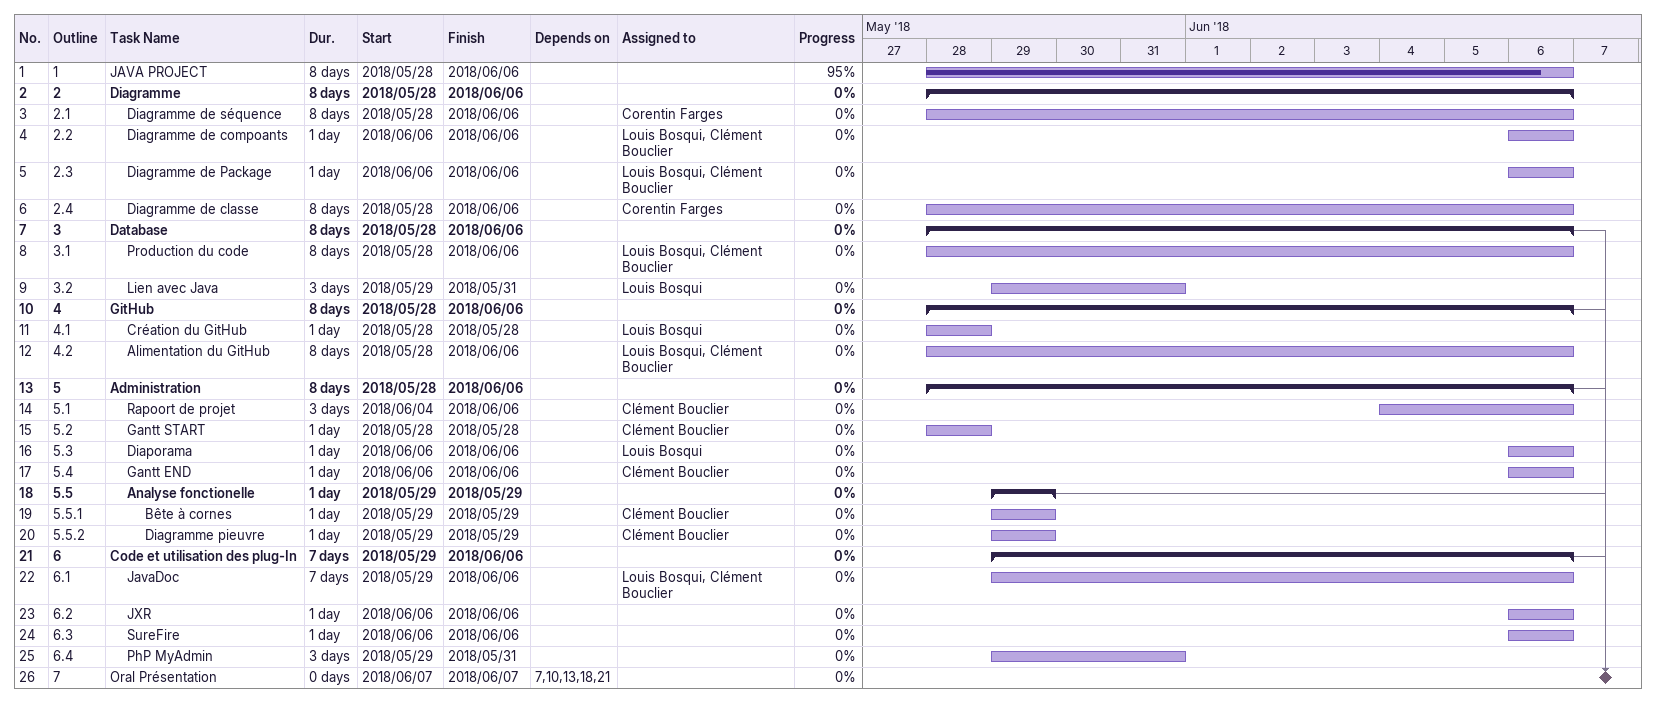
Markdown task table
| ID | WBS | Task | Duration | Start | Finish | Predecessors | Resources | % complete |
|---|---|---|---|---|---|---|---|---|
| 1 | 1 | JAVA PROJECT | 8d | 2018-05-28 | 2018-06-06 |  |  | 95 |
| 2 | 2 | **Diagramme** | 8d | 2018-05-28 | 2018-06-06 |  |  | 0 |
| 3 | 2.1 | Diagramme de séquence | 8d | 2018-05-28 | 2018-06-06 |  | Corentin Farges | 0 |
| 4 | 2.2 | Diagramme de compoants | 1d | 2018-06-06 | 2018-06-06 |  | Louis Bosqui, Clément Bouclier | 0 |
| 5 | 2.3 | Diagramme de Package | 1d | 2018-06-06 | 2018-06-06 |  | Louis Bosqui, Clément Bouclier | 0 |
| 6 | 2.4 | Diagramme de classe | 8d | 2018-05-28 | 2018-06-06 |  | Corentin Farges | 0 |
| 7 | 3 | **Database** | 8d | 2018-05-28 | 2018-06-06 |  |  | 0 |
| 8 | 3.1 | Production du code | 8d | 2018-05-28 | 2018-06-06 |  | Louis Bosqui, Clément Bouclier | 0 |
| 9 | 3.2 | Lien avec Java | 3d | 2018-05-29 | 2018-05-31 |  | Louis Bosqui | 0 |
| 10 | 4 | **GitHub** | 8d | 2018-05-28 | 2018-06-06 |  |  | 0 |
| 11 | 4.1 | Création du GitHub | 1d | 2018-05-28 | 2018-05-28 |  | Louis Bosqui | 0 |
| 12 | 4.2 | Alimentation du GitHub | 8d | 2018-05-28 | 2018-06-06 |  | Louis Bosqui, Clément Bouclier | 0 |
| 13 | 5 | **Administration** | 8d | 2018-05-28 | 2018-06-06 |  |  | 0 |
| 14 | 5.1 | Rapoort de projet | 3d | 2018-06-04 | 2018-06-06 |  | Clément Bouclier | 0 |
| 15 | 5.2 | Gantt START | 1d | 2018-05-28 | 2018-05-28 |  | Clément Bouclier | 0 |
| 16 | 5.3 | Diaporama | 1d | 2018-06-06 | 2018-06-06 |  | Louis Bosqui | 0 |
| 17 | 5.4 | Gantt END | 1d | 2018-06-06 | 2018-06-06 |  | Clément Bouclier | 0 |
| 18 | 5.5 | **Analyse fonctionelle** | 1d | 2018-05-29 | 2018-05-29 |  |  | 0 |
| 19 | 5.5.1 | Bête à cornes | 1d | 2018-05-29 | 2018-05-29 |  | Clément Bouclier | 0 |
| 20 | 5.5.2 | Diagramme pieuvre | 1d | 2018-05-29 | 2018-05-29 |  | Clément Bouclier | 0 |
| 21 | 6 | **Code et utilisation des plug-In** | 7d | 2018-05-29 | 2018-06-06 |  |  | 0 |
| 22 | 6.1 | JavaDoc | 7d | 2018-05-29 | 2018-06-06 |  | Louis Bosqui, Clément Bouclier | 0 |
| 23 | 6.2 | JXR | 1d | 2018-06-06 | 2018-06-06 |  |  | 0 |
| 24 | 6.3 | SureFire | 1d | 2018-06-06 | 2018-06-06 |  |  | 0 |
| 25 | 6.4 | PhP MyAdmin | 3d | 2018-05-29 | 2018-05-31 |  |  | 0 |
| 26 | 7 | Oral Présentation | 0d | 2018-06-07 | 2018-06-07 | 7, 10, 13, 18, 21 |  | 0 |
